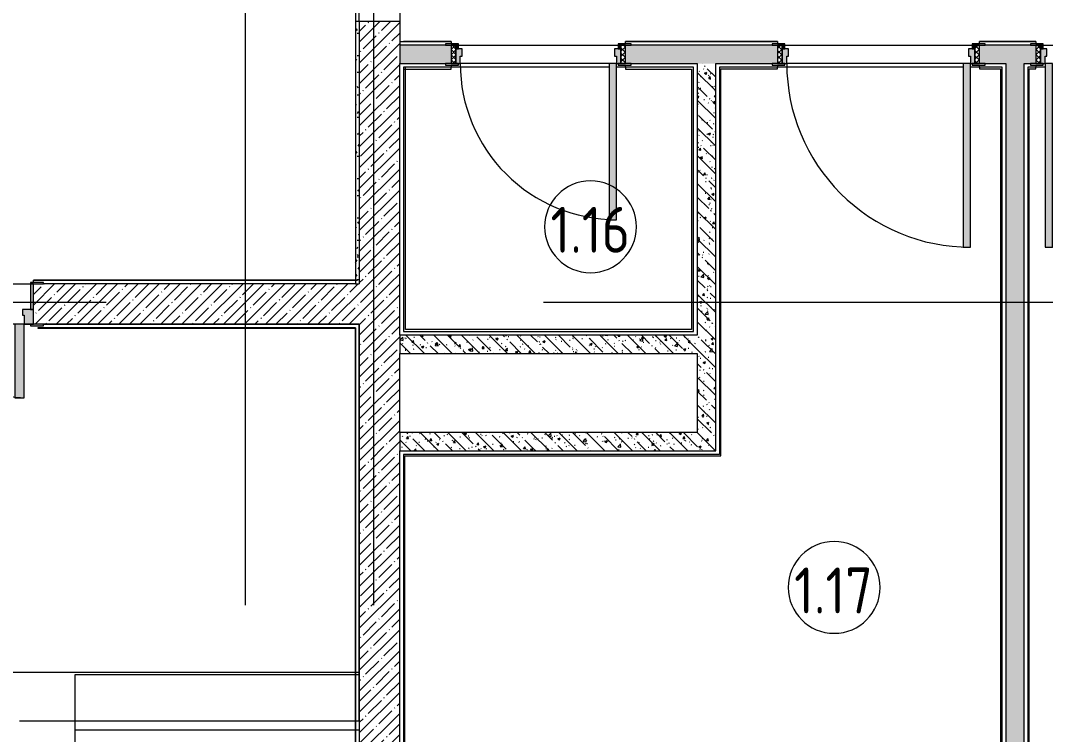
# Model space of a CAD drawing. Header units: millimetres. Extents: x -7229 to 200285, y -8553 to 29000.
# Drawn here: x 169791 to 175373, y 5445 to 9335 of the extents above; entities that cross this region are included whole.
import ezdxf

# ---------------------------------------------------------------- set-up
doc = ezdxf.new("R2010")
doc.units = ezdxf.units.MM
doc.linetypes.add('Осевая', pattern=[15875, 3175, -2381.25, 7937.5, -2381.25])
for name, color, linetype, lineweight in [('A-AREA-IDEN', 7, 'Continuous', 9), ('A-WALL-4', 7, 'Continuous', 13), ('I-WALL-7', 7, 'Continuous', 9), ('S-STRS-2', 7, 'Continuous', 9), ('S-STRS-MBND-2', 7, 'Continuous', 9), ('Оси-2', 7, 'Осевая', 9)]:
    doc.layers.add(name, color=color, linetype=linetype, lineweight=lineweight)
for name, color, linetype, lineweight, true_color in [('A-DOOR-5', 7, 'Continuous', 9, 0xaaaaaa), ('A-DOOR-6', 7, 'Continuous', 9, 0xe2e2e2), ('A-DOOR-FRAM-4', 7, 'Continuous', 9, 0xe2e2e2), ('A-DOOR-FRAM-5', 7, 'Continuous', 9, 0xaaaaaa), ('A-FLOR-3', 7, 'Continuous', 9, 0xaaaaaa), ('I-WALL-8', 7, 'Continuous', 9, 0x787878), ('I-WALL-9', 9, 'Continuous', 9, 0x808080)]:
    doc.layers.add(name, color=color, linetype=linetype, lineweight=lineweight, true_color=true_color)
doc.styles.add('GOST Common', font='GOST_Common.ttf', dxfattribs={"width": 0.9, "height": 250})
pattern_1 = [(45, (96155.96, 0), (-57.02463, 57.02463), []), (45, (96212.986, 0), (-57.02463, 57.02463), [100.806, -20.161, 3.353, -16.808])]
pattern_2 = [(135, (96155.96, 0), (-75.43415, -75.43415), [106.68, -17.78, 3.556, -17.78]), (135, (96155.96, 75.39), (-75.43415, -75.43415), []), (50, (96155.96, 0), (127.52922, -11.15758), [13.335, -146.685]), (355, (96155.96, 0), (-24.66966, 133.74002), [10.668, -117.348]), (100.451, (96166.59, -0.93), (102.85973, 122.58178), [11.333, -124.663]), (46.184, (96155.96, 35.56), (189.75516, -29.43036), [20.002, -220.027]), (96.636, (96171.77, 33.1), (166.1822, 173.1996), [17, -186.995]), (351.184, (96155.96, 35.56), (166.18393, 173.19757), [16.002, -176.022]), (21, (96173.74, 26.67), (106.13027, -71.58603), [13.335, -146.685]), (326, (96173.74, 26.67), (43.26188, 128.93175), [10.668, -117.348]), (71.451, (96182.58, 20.7), (149.39198, 57.34505), [11.333, -124.663]), (37.5, (96155.96, 0), (2.162228, 59.188357), [3.353, -112.573, 3.353, -115.773, -117.792]), (37.5, (96155.96, 0), (2.162228, 59.188357), [-235.052, 3.353, -114.44]), (7.5, (96155.96, 0), (46.773857, 70.12615), [3.353, -64.567, 3.353, -109.906, -44.894]), (7.5, (96155.96, 0), (46.773857, 70.12615), [-181.178, 3.353, -41.542]), (327.5, (96116.31, 0), (94.91367, -4.010093), [3.353, -41.097, 3.353, -135.331, -184.023]), (327.5, (96116.31, 0), (94.91367, -4.010093), [-183.134, 3.353, -180.67]), (317.5, (96098.53, 0), (103.69057, 17.79882), [3.353, -54.432, 3.353, -88.748, -130.683]), (317.5, (96098.53, 0), (103.69057, 17.79882), [-149.885, 3.353, -127.33])]
pattern_3 = [(135, (1751.41, 114.685), (-14.14214, -14.14214), []), (225, (1751.41, 114.685), (14.14214, -14.14214), [])]
pattern_4 = [(45, (-371.384, 114.685), (-14.1421, 14.1421), []), (135, (-371.384, 114.685), (-14.1421, -14.1421), [])]

# ---------------------------------------------------------------- blocks, each defined once
blk = doc.blocks.new('110_Дверь_СКБ_1Ст_Внутренняя1 - Д-7_п__950x2100h_Туалет-32105350-План монтажа зашивок 1 этажа  в осях 12-23 лист 1')
at = {"layer": 'A-DOOR-5'}
h = blk.add_hatch(dxfattribs=at)
h.set_pattern_fill('FP_31', color=256, style=0, pattern_type=2)
h.set_pattern_definition([(135, (1826.41, 114.685), (-14.14214, -14.14214), []), (225, (1826.41, 114.685), (14.14214, -14.14214), [])])
h.paths.add_polyline_path([(487.5, -50), (487.5, 50), (462.5, 50), (463.3, -50)])
at = {"layer": 'A-DOOR-6'}
h = blk.add_hatch(color=256, dxfattribs=at)
h.paths.add_polyline_path([(437.5, -30), (462.5, -30), (462.5, 50), (437.5, 50), (437.5, 10), (427.5, 10), (427.5, -30)])
h.paths.add_polyline_path([(-412.5, -30), (-402.5, -30), (-402.5, 10), (-412.5, 10), (-412.5, 50), (-437.5, 50), (-437.5, -30)])
at = {"layer": 'A-DOOR-FRAM-4'}
for points in [[(-412.5, 50), (-372.5, 50), (-372.5, 900), (-412.5, 900), (-412.5, 70)], [(-437.5, 50), (-422.5, 50), (-422.5, 58), (-492.5, 58), (-492.5, 50), (-462.5, 50)], [(517.5, 50), (517.5, 58), (447.5, 58), (447.5, 50), (492.2, 50)], [(-492.5, -58), (-422.5, -58), (-422.5, -50), (-492.5, -50)], [(-437.5, -50), (-422.5, -50), (-422.5, -30), (-437.5, -30)], [(462.5, -50), (462.5, -30), (447.5, -30), (447.5, -50)], [(468.2, -58), (517.5, -58), (517.5, -50), (447.5, -50), (447.5, -58)]]:
    blk.add_hatch(color=256, dxfattribs=at).paths.add_polyline_path(points)
at = {"layer": 'A-DOOR-FRAM-5'}
h = blk.add_hatch(dxfattribs=at)
h.set_pattern_fill('FP_32', color=256, style=0, pattern_type=2)
h.set_pattern_definition([(45, (-296.384, 114.685), (-14.1421, 14.1421), []), (135, (-296.384, 114.685), (-14.1421, -14.1421), [])])
h.paths.add_polyline_path([(-437.5, -50), (-437.5, 50), (-462.5, 50), (-462.5, -50)])
at = {"layer": 'A-DOOR-5'}
for p, q in [((-412.5, 900), (-412.5, 50)), ((-372.5, 900), (-412.5, 900)), ((-372.5, 50), (-372.5, 900)), ((-412.5, 50), (-372.5, 50))]:
    blk.add_line(p, q, dxfattribs=at)
blk.add_arc((-412.5, 50), 850, 360, 90, dxfattribs=at)
at = {"layer": 'A-DOOR-FRAM-5'}
for p, q in [((-422.5, 58), (-492.5, 58)), ((-492.5, 58), (-492.5, 50)), ((-422.5, 50), (-422.5, 58)), ((517.5, 58), (447.5, 58)), ((447.5, 58), (447.5, 50)), ((517.5, 50), (517.5, 58)), ((-492.5, 50), (-422.5, 50)), ((-437.5, 50), (-462.5, 50)), ((-462.5, 50), (-462.5, -50)), ((-412.5, 50), (-437.5, 50)), ((-437.5, 50), (-437.5, -30)), ((-437.5, -50), (-437.5, 50)), ((-422.5, 50), (-437.5, 50)), ((-437.5, 50), (-437.5, 49)), ((-437.5, 49), (-422.5, 49)), ((-422.5, 49), (-422.5, 50)), ((-412.5, 10), (-412.5, 50)), ((-402.5, 10), (-412.5, 10)), ((-402.5, -30), (-402.5, 10)), ((437.5, 10), (427.5, 10)), ((427.5, 10), (427.5, -30)), ((437.5, 50), (437.5, 10)), ((462.5, 50), (437.5, 50)), ((462.5, 50), (447.5, 50)), ((447.5, 50), (447.5, 49)), ((447.5, 50), (517.5, 50)), ((447.5, 49), (462.5, 49)), ((462.5, -30), (462.5, 50)), ((487.5, 50), (462.5, 50)), ((462.5, 50), (462.5, -50)), ((462.5, 49), (462.5, 50)), ((487.5, -50), (487.5, 50)), ((-422.5, -50), (-492.5, -50)), ((-492.5, -50), (-492.5, -58)), ((-462.5, -50), (-437.5, -50)), ((-437.5, -30), (-402.5, -30)), ((-422.5, -30), (-437.5, -30)), ((-437.5, -30), (-437.5, -50)), ((-437.5, -50), (-422.5, -50)), ((-422.5, -50), (-422.5, -30)), ((-422.5, -58), (-422.5, -50)), ((427.5, -30), (462.5, -30)), ((462.5, -30), (447.5, -30)), ((447.5, -30), (447.5, -50)), ((447.5, -50), (462.5, -50)), ((517.5, -50), (447.5, -50)), ((447.5, -50), (447.5, -58)), ((462.5, -50), (462.5, -30)), ((462.5, -50), (487.5, -50)), ((517.5, -58), (517.5, -50)), ((-492.5, -58), (-422.5, -58)), ((447.5, -58), (517.5, -58))]:
    blk.add_line(p, q, dxfattribs=at)
blk = doc.blocks.new('110_Дверь_СКБ_1Ст_Внутренняя1 - Д-4 _п_ 1100x2100h_су мгн 2-33304581-План монтажа зашивок 1 этажа  в осях 12-23 лист 1')
at = {"layer": 'A-DOOR-5'}
h = blk.add_hatch(dxfattribs=at)
h.set_pattern_fill('FP_27', color=256, style=0, pattern_type=2)
h.set_pattern_definition(pattern_3)
h.paths.add_polyline_path([(537.5, 50), (537.5, -50), (562.5, -50), (562.5, 50)])
at = {"layer": 'A-DOOR-6'}
h = blk.add_hatch(color=256, dxfattribs=at)
h.paths.add_polyline_path([(-487.5, 50), (-512.5, 50), (-512.5, -30), (-477.5, -30), (-477.5, 10), (-487.5, 10)])
h.paths.add_polyline_path([(522.5, 50), (512.5, 50), (512.5, 10), (502.5, 10), (502.5, -30), (537.5, -30), (537.5, 50), (532.1, 50)])
at = {"layer": 'A-DOOR-FRAM-4'}
for points in [[(-447.5, 1050), (-487.5, 1050), (-487.5, 50), (-447.5, 50), (-447.5, 361.1)], [(-517.5, 58), (-567.5, 58), (-567.5, 50), (-497.5, 50), (-497.5, 58), (-512.5, 58)], [(530.1, 58), (522.5, 58), (522.5, 50), (592.5, 50), (592.5, 58), (537.5, 58)], [(-519.8, -50), (-567.5, -50), (-567.5, -58), (-497.5, -58), (-497.5, -50), (-512.5, -50)], [(-497.5, -30), (-512.5, -30), (-512.5, -50), (-497.5, -50)], [(537.5, -30), (522.5, -30), (522.5, -50), (537.5, -50)], [(522.5, -50), (522.5, -58), (592.5, -58), (592.5, -50), (537.5, -50)]]:
    blk.add_hatch(color=256, dxfattribs=at).paths.add_polyline_path(points)
at = {"layer": 'A-DOOR-FRAM-5'}
h = blk.add_hatch(dxfattribs=at)
h.set_pattern_fill('FP_28', color=256, style=0, pattern_type=2)
h.set_pattern_definition(pattern_4)
h.paths.add_polyline_path([(-512.5, 50), (-537.5, 50), (-537.5, -50), (-512.5, -50), (-512.5, -41.8)])
at = {"layer": 'A-DOOR-5'}
for p, q in [((-487.5, 1050), (-487.5, 50)), ((-447.5, 1050), (-487.5, 1050)), ((-447.5, 50), (-447.5, 1050)), ((-487.5, 50), (-447.5, 50))]:
    blk.add_line(p, q, dxfattribs=at)
blk.add_arc((-487.5, 50), 1000, 360, 90, dxfattribs=at)
at = {"layer": 'A-DOOR-FRAM-5'}
for p, q in [((-497.5, 58), (-567.5, 58)), ((-567.5, 58), (-567.5, 50)), ((-497.5, 50), (-497.5, 58)), ((592.5, 58), (522.5, 58)), ((522.5, 58), (522.5, 50)), ((592.5, 50), (592.5, 58)), ((-567.5, 50), (-497.5, 50)), ((-512.5, 50), (-537.5, 50)), ((-537.5, 50), (-537.5, -50)), ((-487.5, 50), (-512.5, 50)), ((-512.5, 50), (-512.5, -30)), ((-512.5, -50), (-512.5, 50)), ((-497.5, 50), (-512.5, 50)), ((-512.5, 50), (-512.5, 49)), ((-512.5, 49), (-497.5, 49)), ((-497.5, 49), (-497.5, 50)), ((-487.5, 10), (-487.5, 50)), ((-477.5, 10), (-487.5, 10)), ((-477.5, -30), (-477.5, 10)), ((512.5, 10), (502.5, 10)), ((502.5, 10), (502.5, -30)), ((512.5, 50), (512.5, 10)), ((537.5, 50), (512.5, 50)), ((537.5, 50), (522.5, 50)), ((522.5, 50), (522.5, 49)), ((522.5, 50), (592.5, 50)), ((522.5, 49), (537.5, 49)), ((537.5, -30), (537.5, 50)), ((562.5, 50), (537.5, 50)), ((537.5, 50), (537.5, -50)), ((537.5, 49), (537.5, 50)), ((562.5, -50), (562.5, 50)), ((-497.5, -50), (-567.5, -50)), ((-567.5, -50), (-567.5, -58)), ((-537.5, -50), (-512.5, -50)), ((-512.5, -30), (-477.5, -30)), ((-497.5, -30), (-512.5, -30)), ((-512.5, -30), (-512.5, -50)), ((-512.5, -50), (-497.5, -50)), ((-497.5, -50), (-497.5, -30)), ((-497.5, -58), (-497.5, -50)), ((502.5, -30), (537.5, -30)), ((537.5, -30), (522.5, -30)), ((522.5, -30), (522.5, -50)), ((522.5, -50), (537.5, -50)), ((592.5, -50), (522.5, -50)), ((522.5, -50), (522.5, -58)), ((537.5, -50), (537.5, -30)), ((537.5, -50), (562.5, -50)), ((592.5, -58), (592.5, -50)), ((-567.5, -58), (-497.5, -58)), ((522.5, -58), (592.5, -58))]:
    blk.add_line(p, q, dxfattribs=at)
blk = doc.blocks.new('110_Дверь_СКБ_1Ст_Внутренняя1 - Д-4 _л_ 1100x2100h_су мгн-33293497-План монтажа зашивок 1 этажа  в осях 12-23 лист 1')
at = {"layer": 'A-DOOR-5'}
h = blk.add_hatch(dxfattribs=at)
h.set_pattern_fill('FP_27', color=256, style=0, pattern_type=2)
h.set_pattern_definition(pattern_3)
h.paths.add_polyline_path([(562.5, 50), (537.5, 50), (537.5, -50), (562.5, -50)])
at = {"layer": 'A-DOOR-6'}
h = blk.add_hatch(color=256, dxfattribs=at)
h.paths.add_polyline_path([(-497.5, 50), (-512.5, 50), (-512.5, -30), (-477.5, -30), (-477.5, 10), (-487.5, 10), (-487.5, 50)])
h.paths.add_polyline_path([(537.5, 50), (512.5, 50), (512.5, 10), (502.5, 10), (502.5, -30), (537.5, -30)])
at = {"layer": 'A-DOOR-FRAM-4'}
for points in [[(472.5, 1050), (472.5, 50), (512.5, 50), (512.5, 1050)], [(-506.7, 58), (-567.5, 58), (-567.5, 50), (-497.5, 50), (-497.5, 58)], [(542.5, 58), (522.5, 58), (522.5, 50), (592.5, 50), (592.5, 58), (562.5, 58)], [(-522.3, -50), (-567.5, -50), (-567.5, -58), (-497.5, -58), (-497.5, -50), (-512.5, -50)], [(-497.5, -30), (-512.5, -30), (-512.5, -50), (-497.5, -50)], [(522.5, -30), (522.5, -50), (537.5, -50), (537.5, -30)], [(522.5, -50), (522.5, -58), (592.5, -58), (592.5, -50), (537.5, -50)]]:
    blk.add_hatch(color=256, dxfattribs=at).paths.add_polyline_path(points)
at = {"layer": 'A-DOOR-FRAM-5'}
h = blk.add_hatch(dxfattribs=at)
h.set_pattern_fill('FP_28', color=256, style=0, pattern_type=2)
h.set_pattern_definition(pattern_4)
h.paths.add_polyline_path([(-537.5, 50), (-537.5, -50), (-512.5, -50), (-512.5, 50)])
at = {"layer": 'A-DOOR-5'}
for p, q in [((512.5, 1050), (472.5, 1050)), ((472.5, 1050), (472.5, 50)), ((512.5, 50), (512.5, 1050)), ((472.5, 50), (512.5, 50))]:
    blk.add_line(p, q, dxfattribs=at)
blk.add_arc((512.5, 50), 1000, 90, 180, dxfattribs=at)
at = {"layer": 'A-DOOR-FRAM-5'}
for p, q in [((-497.5, 58), (-567.5, 58)), ((-567.5, 58), (-567.5, 50)), ((-497.5, 50), (-497.5, 58)), ((592.5, 58), (522.5, 58)), ((522.5, 58), (522.5, 50)), ((592.5, 50), (592.5, 58)), ((-567.5, 50), (-497.5, 50)), ((-512.5, 50), (-537.5, 50)), ((-537.5, 50), (-537.5, -50)), ((-487.5, 50), (-512.5, 50)), ((-512.5, 50), (-512.5, -30)), ((-512.5, -50), (-512.5, 50)), ((-497.5, 50), (-512.5, 50)), ((-512.5, 50), (-512.5, 49)), ((-512.5, 49), (-497.5, 49)), ((-497.5, 49), (-497.5, 50)), ((-487.5, 10), (-487.5, 50)), ((-477.5, 10), (-487.5, 10)), ((-477.5, -30), (-477.5, 10)), ((512.5, 10), (502.5, 10)), ((502.5, 10), (502.5, -30)), ((512.5, 50), (512.5, 10)), ((537.5, 50), (512.5, 50)), ((537.5, 50), (522.5, 50)), ((522.5, 50), (522.5, 49)), ((522.5, 50), (592.5, 50)), ((522.5, 49), (537.5, 49)), ((537.5, -30), (537.5, 50)), ((562.5, 50), (537.5, 50)), ((537.5, 50), (537.5, -50)), ((537.5, 49), (537.5, 50)), ((562.5, -50), (562.5, 50)), ((-497.5, -50), (-567.5, -50)), ((-567.5, -50), (-567.5, -58)), ((-537.5, -50), (-512.5, -50)), ((-512.5, -30), (-477.5, -30)), ((-497.5, -30), (-512.5, -30)), ((-512.5, -30), (-512.5, -50)), ((-512.5, -50), (-497.5, -50)), ((-497.5, -50), (-497.5, -30)), ((-497.5, -58), (-497.5, -50)), ((502.5, -30), (537.5, -30)), ((537.5, -30), (522.5, -30)), ((522.5, -30), (522.5, -50)), ((522.5, -50), (537.5, -50)), ((592.5, -50), (522.5, -50)), ((522.5, -50), (522.5, -58)), ((537.5, -50), (537.5, -30)), ((537.5, -50), (562.5, -50)), ((592.5, -58), (592.5, -50)), ((-567.5, -58), (-497.5, -58)), ((522.5, -58), (592.5, -58))]:
    blk.add_line(p, q, dxfattribs=at)
blk = doc.blocks.new('110_Дверь_СКБ_2Ст - Д-1_л_Лестничная клетка EIS60 2-32142534-План монтажа зашивок 1 этажа  в осях 12-23 лист 1')
at = {"layer": 'A-DOOR-6'}
for points in [[(612.5, 1010), (612.5, 110), (662.5, 110), (662.5, 1010)], [(-637.5, 510), (-637.5, 110), (-587.5, 110), (-587.5, 510)], [(712.5, 30), (697.5, 30), (697.5, -110), (712.5, -110)]]:
    blk.add_hatch(color=256, dxfattribs=at).paths.add_polyline_path(points)
h = blk.add_hatch(color=256, dxfattribs=at)
h.paths.add_polyline_path([(712.5, 110), (662.5, 110), (662.5, 60), (652.5, 60), (652.5, 30), (712.5, 30)])
h.paths.add_polyline_path([(-687.5, 110), (-687.5, 30), (-627.5, 30), (-627.5, 60), (-637.5, 60), (-637.5, 110)])
at = {"layer": 'A-DOOR-FRAM-4'}
for points in [[(-672.5, 118), (-742.5, 118), (-742.5, 110), (-672.5, 110)], [(697.5, 118), (697.5, 110), (767.5, 110), (767.5, 118), (712.5, 118)], [(-687.5, 30), (-687.5, -110), (-672.5, -110), (-672.5, 30)], [(-672.5, -110), (-742.5, -110.2), (-742.5, -118), (-672.5, -118)], [(767.5, -110), (697.5, -110), (697.5, -118), (767.5, -118)]]:
    blk.add_hatch(color=256, dxfattribs=at).paths.add_polyline_path(points)
at = {"layer": 'A-DOOR-5'}
for p, q in [((662.5, 1010), (612.5, 1010)), ((612.5, 1010), (612.5, 110)), ((662.5, 110), (662.5, 1010)), ((-637.5, 510), (-637.5, 110)), ((-587.5, 510), (-637.5, 510)), ((-587.5, 110), (-587.5, 510)), ((-637.5, 110), (-587.5, 110)), ((612.5, 110), (662.5, 110))]:
    blk.add_line(p, q, dxfattribs=at)
for centre, radius, start, end in [((662.5, 110), 900, 90, 180), ((-637.5, 110), 400, 360, 90)]:
    blk.add_arc(centre, radius, start, end, dxfattribs=at)
at = {"layer": 'A-DOOR-FRAM-5'}
for p, q in [((-672.5, 118), (-742.5, 118)), ((-742.5, 118), (-742.5, 110)), ((-672.5, 110), (-672.5, 118)), ((767.5, 118), (697.5, 118)), ((697.5, 118), (697.5, 110)), ((767.5, 110), (767.5, 118)), ((-742.5, 110), (-672.5, 110)), ((-637.5, 110), (-687.5, 110)), ((-687.5, 110), (-687.5, 30)), ((-637.5, 60), (-637.5, 110)), ((-627.5, 60), (-637.5, 60)), ((-627.5, 30), (-627.5, 60)), ((662.5, 60), (652.5, 60)), ((652.5, 60), (652.5, 30)), ((662.5, 110), (662.5, 60)), ((712.5, 110), (662.5, 110)), ((697.5, 110), (767.5, 110)), ((712.5, 30), (712.5, 110)), ((-687.5, 30), (-627.5, 30)), ((-672.5, 30), (-687.5, 30)), ((-687.5, 30), (-687.5, -110)), ((-672.5, -110), (-672.5, 30)), ((652.5, 30), (712.5, 30)), ((712.5, 30), (697.5, 30)), ((697.5, 30), (697.5, -110)), ((712.5, -110), (712.5, 30)), ((-672.5, -110), (-742.5, -110)), ((-742.5, -110), (-742.5, -118)), ((-687.5, -110), (-672.5, -110)), ((-672.5, -118), (-672.5, -110)), ((697.5, -110), (712.5, -110)), ((767.5, -110), (697.5, -110)), ((697.5, -110), (697.5, -118)), ((767.5, -118), (767.5, -110)), ((-742.5, -118), (-672.5, -118)), ((697.5, -118), (767.5, -118))]:
    blk.add_line(p, q, dxfattribs=at)
blk = doc.blocks.new('Марка_Помещения - Номер-25198446-План монтажа зашивок 1 этажа  в осях 12-23 лист 1')
at = {"layer": 'A-AREA-IDEN'}
for start, end in [(360, 180), (180, 360)]:
    blk.add_arc((0, 0), 2.5, start, end, dxfattribs=at)

msp = doc.modelspace()

# ---------------------------------------------------------------- hatches: boundary and pattern name
at = {"layer": 'I-WALL-7'}
h = msp.add_hatch(dxfattribs=at)
h.set_pattern_fill('FP_117', color=256, style=0, pattern_type=2)
h.set_pattern_definition(pattern_1)
h.paths.add_polyline_path([(171856, 7900), (171856, 9330), (171636, 9330), (171636, 7900)])
h.paths.add_polyline_path([(171856, 10830), (171856, 10900), (171836, 10900), (171836, 10830)])
h = msp.add_hatch(dxfattribs=at)
h.set_pattern_fill('FP_117', color=256, style=0, pattern_type=2)
h.set_pattern_definition(pattern_1)
h.paths.add_polyline_path([(171575.4, 7680), (171856, 7680), (171856, 7900), (169861, 7900), (169861, 7680), (171011.8, 7680)])
h.paths.add_polyline_path([(168461, 7680), (168461, 7900), (168236, 7900), (168236, 7680), (168406, 7680)])
h = msp.add_hatch(dxfattribs=at)
h.set_pattern_fill('FP_117', color=256, style=0, pattern_type=2)
h.set_pattern_definition(pattern_1)
h.paths.add_polyline_path([(171636, 4060), (171856, 4060), (171856, 7680), (171636, 7680), (171636, 4850.4)])
at = {"layer": 'I-WALL-8'}
h = msp.add_hatch(dxfattribs=at)
h.set_pattern_fill('FP_138', color=256, style=0, pattern_type=2)
h.set_pattern_definition(pattern_2)
h.paths.add_polyline_path([(175291, 9100), (175321, 9100), (175321, 9200), (175014, 9200), (175014, 9100), (175276.4, 9100)])
h.paths.add_polyline_path([(171938.1, 9100), (172136, 9100), (172136, 9200), (171856, 9200), (171856, 9100), (171876, 9100)])
h.paths.add_polyline_path([(176653.9, 9100), (177986, 9100), (177986, 9200), (176421, 9200), (176421, 9100), (176451, 9100)])
h.paths.add_polyline_path([(173576.9, 9100), (173914, 9100), (173914, 9200), (173086, 9200), (173086, 9100), (173476.9, 9100)])
h = msp.add_hatch(dxfattribs=at)
h.set_pattern_fill('FP_138', color=256, style=0, pattern_type=2)
h.set_pattern_definition(pattern_2)
h.paths.add_polyline_path([(173576.9, 7090.6), (173576.9, 9100), (173476.9, 9100), (173476.9, 7090.6)])
h = msp.add_hatch(dxfattribs=at)
h.set_pattern_fill('FP_138', color=256, style=0, pattern_type=2)
h.set_pattern_definition(pattern_2)
h.paths.add_polyline_path([(175156.4, 3750), (175256.4, 3750), (175256.4, 9100), (175156.4, 9100), (175156.4, 3762.9)])
h = msp.add_hatch(dxfattribs=at)
h.set_pattern_fill('FP_138', color=256, style=0, pattern_type=2)
h.set_pattern_definition(pattern_2)
h.paths.add_polyline_path([(172300.9, 7520.6), (173476.9, 7520.6), (173476.9, 7620.6), (171856, 7620.6), (171856, 7520.6), (172152.4, 7520.6)])
h = msp.add_hatch(dxfattribs=at)
h.set_pattern_fill('FP_138', color=256, style=0, pattern_type=2)
h.set_pattern_definition(pattern_2)
h.paths.add_polyline_path([(171856, 6990.6), (173576.9, 6990.6), (173576.9, 7090.6), (171856, 7090.6)])
at = {"layer": 'I-WALL-9'}
h = msp.add_hatch(dxfattribs=at)
h.set_pattern_fill('FP_178', color=256, style=0, pattern_type=2)
h.set_pattern_definition([(0, (96155.96, 0), (121.92, 30.48), [10.058, -81.382, 10.058, -81.382, -487.68]), (0, (96155.96, 0), (121.92, 30.48), [-182.88, 10.058, -172.822, 10.058, -81.382, -213.36]), (0, (96155.96, 0), (121.92, 30.48), [-457.2, 10.058, -50.902, 10.058, -142.342]), (120, (96201.68, 15.24), (-87.356454, 90.345817), [10.058, -81.382, 10.058, -81.382, -487.68]), (120, (96201.68, 15.24), (-87.356454, 90.345817), [-182.88, 10.058, -172.822, 10.058, -81.382, -213.36]), (120, (96201.68, 15.24), (-87.356454, 90.345817), [-457.2, 10.058, -50.902, 10.058, -142.342]), (240, (96216.92, 76.2), (-34.563546, -120.825817), [10.058, -81.382, 10.058, -81.382, -487.68]), (240, (96216.92, 76.2), (-34.563546, -120.825817), [-182.88, 10.058, -172.822, 10.058, -81.382, -213.36]), (240, (96216.92, 76.2), (-34.563546, -120.825817), [-457.2, 10.058, -50.902, 10.058, -142.342])])
h.paths.add_polyline_path([(171616, 7900), (171636, 7900), (171636, 9330), (171616, 9330), (171616, 7953.1)])

# ---------------------------------------------------------------- linework, layer by layer
at = {"layer": 'A-FLOR-3'}
for p, q in [((171616, 10880), (171616, 9330)), ((171856, 9220), (171876.5, 9220)), ((172136, 9220), (172136, 9208)), ((173086, 9208), (173086, 9220)), ((173086, 9220), (173914, 9220)), ((173914, 9220), (173914, 9208)), ((175014, 9208), (175014, 9220)), ((175014, 9220), (175321, 9220)), ((175321, 9220), (175321, 9208)), ((172136, 9092), (172136, 9080)), ((172996, 9080), (172136, 9080)), ((173086, 9080), (173036, 9080)), ((173086, 9080), (173086, 9092)), ((173914, 9092), (173914, 9080)), ((174924, 9080), (173914, 9080)), ((175014, 9080), (174964, 9080)), ((175014, 9080), (175014, 9092)), ((175321, 9092), (175321, 9080)), ((175371, 9080), (175321, 9080)), ((169861, 7908), (169861, 7920)), ((169861, 7920), (171616, 7920)), ((171636, 5783.8), (168236, 5783.8))]:
    msp.add_line(p, q, dxfattribs=at)
at = {"layer": 'A-WALL-4'}
for p, q in [((171636, 9330), (171636, 7900)), ((171856, 9200), (171856, 9100)), ((171887, 9080), (171876, 9080)), ((171876, 9080), (171876, 9069)), ((171616, 7900), (171636, 7900)), ((171616, 7659), (171615, 7659)), ((171856, 7620.6), (171856, 7520.6)), ((171856, 7090.6), (171856, 6990.6))]:
    msp.add_line(p, q, dxfattribs=at)
at = {"layer": 'I-WALL-7'}
for p, q in [((171636, 9330), (171636, 10900)), ((171856, 10900), (171856, 9200)), ((171856, 9330), (171615, 9330)), ((171615, 9330), (171615, 7920)), ((171616, 9330), (171616, 7900)), ((172136, 9221), (171876.5, 9221)), ((171876.5, 9221), (171876.5, 9220)), ((171876.5, 9220), (172136, 9220)), ((172136, 9220), (172136, 9221)), ((173914, 9221), (173086, 9221)), ((173086, 9221), (173086, 9220)), ((173914, 9220), (173914, 9221)), ((175321, 9221), (175014, 9221)), ((175014, 9221), (175014, 9220)), ((175321, 9220), (175321, 9221)), ((172106, 9200), (171856, 9200)), ((172176, 9200), (173046, 9200)), ((173884, 9200), (173116, 9200)), ((173954, 9200), (174974, 9200)), ((175291, 9200), (175044, 9200)), ((175361, 9200), (176381, 9200)), ((171856, 7900), (171856, 9100)), ((171856, 9100), (172106, 9100)), ((172996, 9100), (172186, 9100)), ((173116, 9100), (173476.9, 9100)), ((173476.9, 9100), (173476.9, 7620.6)), ((173576.9, 9100), (173884, 9100)), ((173576.9, 6990.6), (173576.9, 9100)), ((174924, 9100), (173964, 9100)), ((175044, 9100), (175156.4, 9100)), ((175156.4, 9100), (175156.4, 3750)), ((175256.4, 9100), (175291, 9100)), ((175256.4, 3750), (175256.4, 9100)), ((171876, 9069), (171876, 7640.6)), ((171876, 9069), (172136, 9069)), ((171887, 7651.6), (171887, 9080)), ((172136, 9080), (171887, 9080)), ((172136, 9069), (172136, 9080)), ((173456.9, 9080), (173086, 9080)), ((173086, 9080), (173086, 9069)), ((173086, 9069), (173445.9, 9069)), ((173445.9, 9069), (173445.9, 7651.6)), ((173456.9, 7640.6), (173456.9, 9080)), ((173914, 9080), (173596.9, 9080)), ((173596.9, 9080), (173596.9, 6970.6)), ((173604.9, 9072), (173914, 9072)), ((173604.9, 6962.6), (173604.9, 9072)), ((173914, 9072), (173914, 9080)), ((175136.4, 9080), (175014, 9080)), ((175014, 9080), (175014, 9072)), ((175014, 9072), (175128.4, 9072)), ((175128.4, 9072), (175128.4, 3798)), ((175136.4, 3790), (175136.4, 9080)), ((175321, 9080), (175276.4, 9080)), ((175276.4, 9080), (175276.4, 3790)), ((175284.4, 9072), (175321, 9072)), ((175284.4, 3798), (175284.4, 9072)), ((175321, 9072), (175321, 9080)), ((168476, 7900), (169846, 7900)), ((171626, 7921), (169861, 7921)), ((169861, 7921), (169861, 7920)), ((169861, 7920), (171626, 7920)), ((171616, 7900), (169916, 7900)), ((171626, 7920), (171626, 7921)), ((171856, 7620.6), (171856, 7900)), ((169886, 7660), (169886, 7659)), ((171616, 7660), (169886, 7660)), ((169886, 7659), (171615, 7659)), ((169916, 7680), (171636, 7680)), ((171615, 140.5), (171615, 7660)), ((171616, 7660), (171616, 140.5)), ((171636, 7680), (171636, 4060)), ((173445.9, 7651.6), (171887, 7651.6)), ((173476.9, 7620.6), (171856, 7620.6)), ((171876, 7640.6), (173456.9, 7640.6)), ((171856, 7090.6), (171856, 7520.6)), ((171856, 7520.6), (173476.9, 7520.6)), ((173476.9, 7520.6), (173476.9, 7090.6)), ((173476.9, 7090.6), (171856, 7090.6)), ((171856, 4150), (171856, 6990.6)), ((171856, 6990.6), (173576.9, 6990.6)), ((171876, 6970.6), (171876, 4145)), ((173596.9, 6970.6), (171876, 6970.6)), ((171884, 4150), (171884, 6962.6)), ((171884, 6962.6), (173604.9, 6962.6)), ((171615, 6230), (171616, 6230)), ((171616, 5801), (171615, 5801))]:
    msp.add_line(p, q, dxfattribs=at)
at = {"layer": 'S-STRS-2'}
for p, q in [((171636, 5769.7), (170086, 5769.7)), ((170086, 5769.7), (170086, 5469.7)), ((171636, 5769.7), (170086, 5769.7)), ((170086, 5469.7), (170086, 5169.7)), ((171636, 5469.7), (170086, 5469.7)), ((171636, 5469.7), (170086, 5469.7))]:
    msp.add_line(p, q, dxfattribs=at)
at = {"layer": 'S-STRS-MBND-2'}
for p, q in [((171636, 7680), (168236, 7680)), ((171636, 5520), (171636, 7680)), ((169786, 5520), (171636, 5520))]:
    msp.add_line(p, q, dxfattribs=at)
at = {"layer": 'Оси-2'}
for p, q in [((171716, 593.7), (171716, 25078.1)), ((171016, 593.7), (171016, 24898.1)), ((135332.1, 7800), (178356, 7800))]:
    msp.add_line(p, q, dxfattribs=at)

# ---------------------------------------------------------------- block references
at = {"layer": 'A-AREA-IDEN', "xscale": 99.99999999999993, "yscale": 99.99999999999993, "zscale": 99.99999999999993}
for p in [(172895.2, 8211.2), (174222.1, 6246.7)]:
    msp.add_blockref('Марка_Помещения - Номер-25198446-План монтажа зашивок 1 этажа  в осях 12-23 лист 1', p, dxfattribs=at)
at = {"layer": 'A-DOOR-5', "rotation": 180}
for name, p in [('110_Дверь_СКБ_1Ст_Внутренняя1 - Д-7_п__950x2100h_Туалет-32105350-План монтажа зашивок 1 этажа  в осях 12-23 лист 1', (172623.5, 9150)), ('110_Дверь_СКБ_1Ст_Внутренняя1 - Д-4 _п_ 1100x2100h_су мгн 2-33304581-План монтажа зашивок 1 этажа  в осях 12-23 лист 1', (174476.5, 9150)), ('110_Дверь_СКБ_1Ст_Внутренняя1 - Д-4 _л_ 1100x2100h_су мгн-33293497-План монтажа зашивок 1 этажа  в осях 12-23 лист 1', (175883.5, 9150)), ('110_Дверь_СКБ_2Ст - Д-1_л_Лестничная клетка EIS60 2-32142534-План монтажа зашивок 1 этажа  в осях 12-23 лист 1', (169173.5, 7790))]:
    msp.add_blockref(name, p, dxfattribs=at)

# ---------------------------------------------------------------- texts
at = {"layer": 'A-AREA-IDEN', "char_height": 250, "width": 548.354, "attachment_point": 1, "style": 'GOST Common'}
for s, insert in [('1.16', (172677.2, 8319.8)), ('1.17', (174004.1, 6355.3))]:
    msp.add_mtext(s, dxfattribs=dict(at, insert=insert))

doc.saveas('drawing.dxf')
